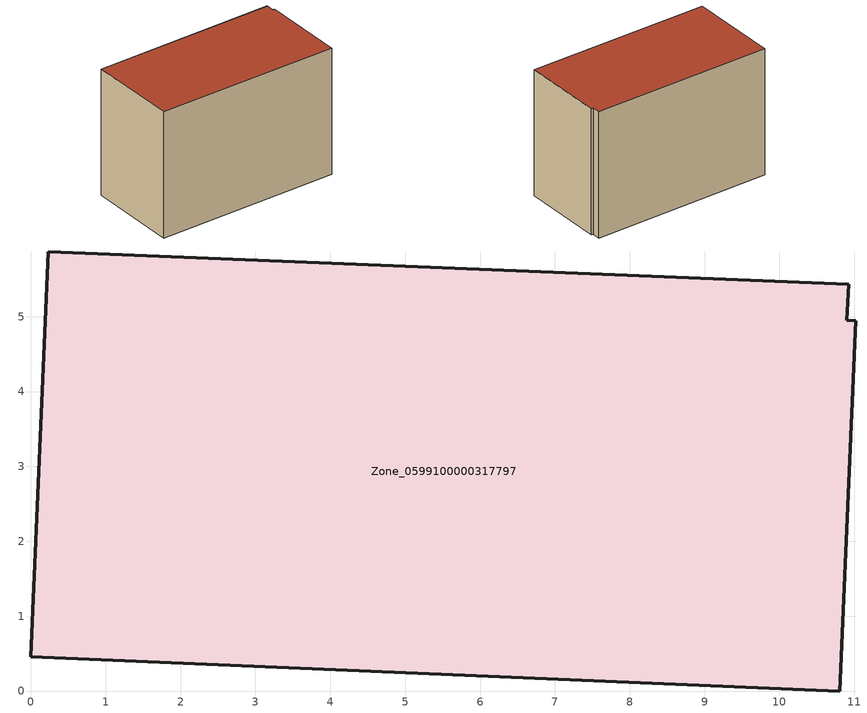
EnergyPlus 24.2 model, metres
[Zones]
Zone_0599100000317797
 floor ground (C_G): 0,0.46 0.23,5.87 10.93,5.43 10.9,4.95 11.02,4.95 10.81,0 z1.44
 wall outside (C_F): 0.23,5.87 0,0.46 10.81,0 11.02,4.95 10.9,4.95 10.93,5.43 0.23,5.87 z1.44:8.99
 roof outside (C_R): 0,0.46 10.81,0 11.02,4.95 10.9,4.95 10.93,5.43 0.23,5.87 z8.99
[BUILDING]
Pand.0599100000317797: North Axis=0; Terrain=City; Loads Convergence Tolerance Value=0.04; Temperature Convergence Tolerance Value=0.4; Solar Distribution=FullExterior; Maximum Number of Warmup Days=25; Minimum Number of Warmup Days=1
[Site:Location]
Rotterdam.The.Hague.AP_ZH_NLD Design_Conditions: Latitude=51.96; Longitude=4.45; Time Zone=1; Elevation=-4.5
[SITE:GROUNDTEMPERATURE:BUILDINGSURFACE]
18, 18, 18, 18, 18, 18, 18, 18, 18, 18, 18, 18
[MATERIAL] Thermal Absorptance=0.9; Solar Absorptance=0.7; Visible Absorptance=0.7
Name | Roughness | Thickness | Conductivity | Density | Specific Heat
G.TI.1992-2005 | MediumSmooth | 0.15 | 0.06 | 540 | 1210
F.TI.1992-2005 | Rough | 0.3 | 0.12 | 1920 | 840
R.TI.1992-2005 | MediumRough | 0.2 | 0.08 | 1500 | 1000
[CONSTRUCTION]
C_G: G.TI.1992-2005
C_F: F.TI.1992-2005
C_R: R.TI.1992-2005
[ZONE]
Zone_0599100000317797: Type=1; Multiplier=1; Ceiling Height=Autocalculate; Volume=Autocalculate; Floor Area=autocalculate; Part of Total Floor Area=Yes
[ZONEINFILTRATION:DESIGNFLOWRATE]
Infil_Zone_0599100000317797: Zone or ZoneList or Space or SpaceList=Zone_0599100000317797; Schedule=AlwaysOn; Design Flow Rate Calculation Method=Flow/Area; Flow Rate per Floor Area=0.0015; Constant Term Coefficient=1; Temperature Term Coefficient=0; Velocity Term Coefficient=0; Velocity Squared Term Coefficient=0
[HVACTEMPLATE:ZONE:IDEALLOADSAIRSYSTEM]
Zone_0599100000317797: Maximum Heating Supply Air Temperature=50; Minimum Cooling Supply Air Temperature=13; Maximum Heating Supply Air Humidity Ratio=0.0156; Minimum Cooling Supply Air Humidity Ratio=0.0077; Heating Limit=NoLimit; Cooling Limit=NoLimit; Dehumidification Control Type=ConstantSensibleHeatRatio; Cooling Sensible Heat Ratio=0.7; Dehumidification Setpoint=60; Humidification Control Type=None; Humidification Setpoint=30; Outdoor Air Method=None; Outdoor Air Flow Rate per Person=0.00944; Outdoor Air Flow Rate per Zone Floor Area=0; Outdoor Air Flow Rate per Zone=0; Demand Controlled Ventilation Type=None; Outdoor Air Economizer Type=NoEconomizer; Heat Recovery Type=None; Sensible Heat Recovery Effectiveness=0.7; Latent Heat Recovery Effectiveness=0.65
[ZONECONTROL:THERMOSTAT]
ThermostatControl_Zone_0599100000317797: Zone or ZoneList=Zone_0599100000317797; Control Type Schedule=DualSetpointControlType; Control 1=Thermostat_Zone_0599100000317797; Temperature Difference Between Cutout And Setpoint=0
[THERMOSTATSETPOINT:DUALSETPOINT]
Thermostat_Zone_0599100000317797: Heating Setpoint Temperature Schedule=HeatingSetpoint_Zone_0599100000317797; Cooling Setpoint Temperature Schedule=CoolingSetpoint_Zone_0599100000317797
[SCHEDULE:COMPACT]
HeatingSetpoint_Zone_0599100000317797: Through: 12/31, For: AllDays, Until: 24:00, 21
CoolingSetpoint_Zone_0599100000317797: Through: 12/31, For: AllDays, Until: 24:00, 24
DualSetpointControlType: Through: 12/31, For: AllDays, Until: 24:00, 4
AlwaysOn: Through: 12/31, For: AllDays, Until: 24:00, 1
